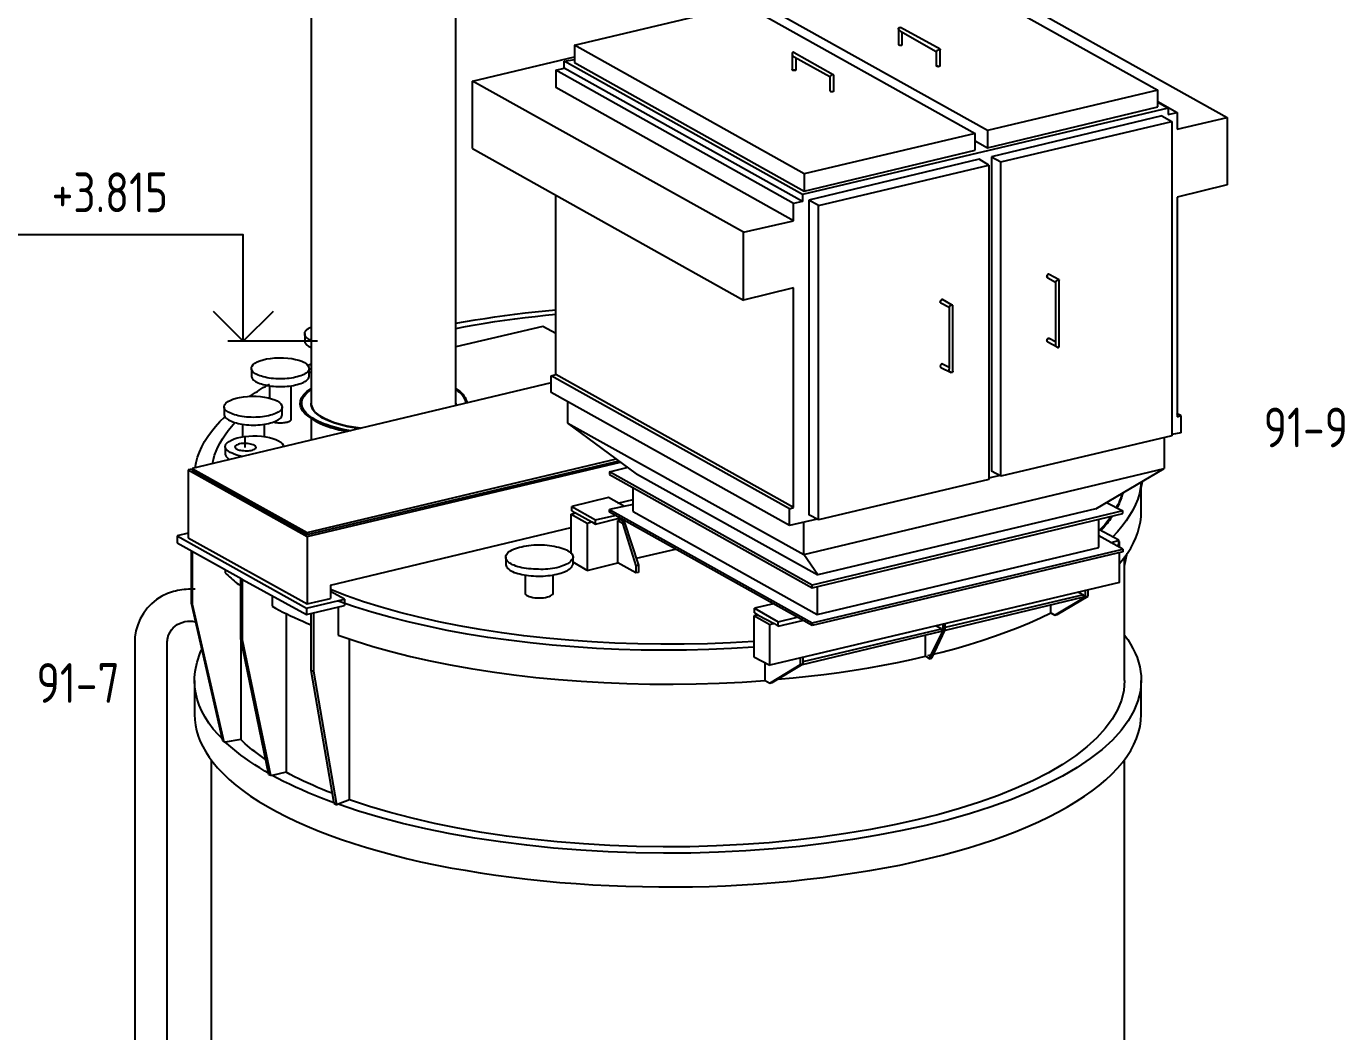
# Model space of a CAD drawing. Header units: metres. Extents: x 20 to 415, y 5 to 292.
# Drawn here: x 248.29 to 286.82, y 145.71 to 175.1 of the extents above; entities that cross this region are included whole.
import ezdxf

# ---------------------------------------------------------------- set-up
doc = ezdxf.new("R2010")
doc.units = ezdxf.units.M
for name, color, linetype in [('ВОЗДУХОВОДЫ', 7, 'Continuous'), ('ОБОЗНАЧЕНИЯ', 7, 'Continuous'), ('ОБОРУДОВАНИЕ', 8, 'Continuous')]:
    doc.layers.add(name, color=color, linetype=linetype)
doc.styles.add('GOST', font='isocpeur.ttf')

msp = doc.modelspace()

# ---------------------------------------------------------------- linework, layer by layer
at = {"layer": 'ВОЗДУХОВОДЫ'}
for points in [[(256.613, 184.006), (256.613, 164.085)], [(260.845, 164.085), (260.845, 178.146)], [(256.688, 163.598), (256.551, 163.684), (256.443, 163.774), (256.364, 163.867), (256.314, 163.961), (256.293, 164.057), (256.3, 164.152), (256.336, 164.247), (256.4, 164.339), (256.492, 164.429), (256.613, 164.515)], [(260.845, 164.515), (260.904, 164.476), (260.957, 164.435), (261.004, 164.393), (261.046, 164.35), (261.081, 164.307), (261.11, 164.263), (261.133, 164.219), (261.15, 164.174), (261.16, 164.13), (261.163, 164.085)], [(256.95, 163.654), (256.886, 163.694), (256.829, 163.735), (256.778, 163.777), (256.735, 163.819), (256.697, 163.863), (256.667, 163.906), (256.644, 163.951), (256.627, 163.995), (256.617, 164.04), (256.613, 164.085)], [(256.613, 164.085), (256.617, 164.035), (256.629, 163.986), (256.649, 163.938), (256.676, 163.892), (256.711, 163.846), (256.755, 163.802), (256.806, 163.758), (256.865, 163.716), (256.932, 163.675), (257.006, 163.635), (257.088, 163.597), (257.175, 163.56), (257.267, 163.524), (257.365, 163.491), (257.468, 163.46), (257.575, 163.432), (257.688, 163.407), (257.806, 163.386), (257.928, 163.368), (258.055, 163.355)], [(258.055, 163.355), (257.928, 163.368), (257.806, 163.386), (257.688, 163.407), (257.575, 163.432), (257.468, 163.46), (257.365, 163.491), (257.267, 163.524), (257.175, 163.56), (257.088, 163.597), (257.006, 163.635), (256.932, 163.675), (256.865, 163.716), (256.806, 163.758), (256.755, 163.802), (256.711, 163.846), (256.676, 163.892), (256.649, 163.938), (256.629, 163.986), (256.617, 164.035), (256.613, 164.085)], [(260.845, 164.085), (260.845, 164.079), (260.845, 164.072), (260.845, 164.064), (260.845, 164.056), (260.845, 164.047), (260.845, 164.039), (260.845, 164.031), (260.845, 164.023), (260.845, 164.016), (260.845, 164.01)], [(260.845, 164.01), (260.845, 164.016), (260.845, 164.023), (260.845, 164.031), (260.845, 164.039), (260.845, 164.047), (260.845, 164.056), (260.845, 164.064), (260.845, 164.072), (260.845, 164.079), (260.845, 164.085)], [(260.845, 164.085), (260.845, 164.079), (260.845, 164.072), (260.845, 164.064), (260.845, 164.056), (260.845, 164.047), (260.845, 164.039), (260.845, 164.031), (260.845, 164.023), (260.845, 164.016), (260.845, 164.01)], [(257.718, 163.28), (257.596, 163.298), (257.476, 163.32), (257.36, 163.345), (257.248, 163.373), (257.14, 163.404), (257.037, 163.438), (256.94, 163.474), (256.849, 163.513), (256.765, 163.554), (256.688, 163.598)], [(258.055, 163.355), (257.922, 163.373), (257.793, 163.393), (257.668, 163.416), (257.547, 163.441), (257.432, 163.469), (257.323, 163.5), (257.219, 163.534), (257.123, 163.571), (257.033, 163.611), (256.95, 163.654)]]:
    msp.add_lwpolyline(points, dxfattribs=at)
at = {"layer": 'ОБОЗНАЧЕНИЯ'}
for points in [[(254.629, 165.901), (254.629, 169.009), (247.701, 169.009)], [(253.749, 166.781), (254.629, 165.901), (255.509, 166.781)], [(256.8, 165.901), (254.179, 165.901)], [(254.685, 162.793), (254.685, 163.092)], [(254.385, 162.812), (254.389, 162.79), (254.4, 162.771), (254.418, 162.754), (254.442, 162.74), (254.472, 162.727), (254.506, 162.717), (254.546, 162.709), (254.589, 162.704), (254.635, 162.7), (254.685, 162.699), (254.734, 162.696), (254.781, 162.696), (254.824, 162.701), (254.864, 162.708), (254.9, 162.718), (254.931, 162.73), (254.958, 162.744), (254.979, 162.76), (254.994, 162.776), (255.003, 162.793), (254.999, 162.81), (254.988, 162.826), (254.97, 162.842), (254.946, 162.857), (254.916, 162.87), (254.882, 162.882), (254.843, 162.892), (254.799, 162.899), (254.753, 162.904), (254.703, 162.905), (254.654, 162.909), (254.607, 162.908), (254.564, 162.904), (254.524, 162.897), (254.488, 162.886), (254.457, 162.874), (254.43, 162.86), (254.409, 162.845), (254.394, 162.828), (254.385, 162.812), (254.385, 162.812)]]:
    msp.add_lwpolyline(points, dxfattribs=at)
at = {"layer": 'ОБОРУДОВАНИЕ'}
for points in [[(274.644, 177.004), (281.366, 173.241)], [(275.468, 176.873), (283.388, 172.435)], [(264.309, 174.551), (269.289, 175.731)], [(269.289, 175.731), (276.029, 171.967)], [(276.385, 172.061), (269.645, 175.824)], [(273.783, 175.038), (273.783, 175.044), (273.785, 175.049), (273.787, 175.054), (273.79, 175.059), (273.794, 175.064), (273.799, 175.068), (273.804, 175.071), (273.809, 175.073), (273.814, 175.075), (273.82, 175.075)], [(273.783, 175.038), (273.783, 174.57)], [(273.839, 174.963), (273.833, 174.969), (273.826, 174.976), (273.818, 174.984), (273.811, 174.992), (273.804, 175.001), (273.797, 175.009), (273.791, 175.017), (273.787, 175.025), (273.784, 175.032), (273.783, 175.038)], [(273.82, 175.075), (273.821, 175.075), (273.822, 175.075), (273.824, 175.075), (273.827, 175.075), (273.829, 175.075), (273.832, 175.075), (273.835, 175.075), (273.837, 175.075), (273.838, 175.075), (273.839, 175.075)], [(275, 174.439), (273.839, 175.075)], [(273.839, 174.963), (274.887, 174.364)], [(273.783, 174.57), (273.784, 174.569), (273.787, 174.568), (273.791, 174.566), (273.797, 174.563), (273.804, 174.561), (273.811, 174.558), (273.818, 174.555), (273.826, 174.553), (273.833, 174.552), (273.839, 174.551)], [(273.783, 174.57), (273.783, 174.57), (273.785, 174.57), (273.787, 174.57), (273.789, 174.57), (273.792, 174.57), (273.795, 174.57), (273.797, 174.57), (273.799, 174.57), (273.801, 174.57), (273.801, 174.57)], [(273.801, 174.57), (273.807, 174.565), (273.813, 174.561), (273.818, 174.558), (273.824, 174.555), (273.829, 174.554), (273.835, 174.552), (273.841, 174.552), (273.846, 174.551), (273.852, 174.551), (273.857, 174.551), (273.863, 174.552), (273.868, 174.553), (273.874, 174.555), (273.879, 174.558), (273.883, 174.561), (273.887, 174.563), (273.89, 174.566), (273.893, 174.568), (273.894, 174.569), (273.895, 174.57)], [(273.839, 174.551), (273.849, 174.552), (273.859, 174.553), (273.867, 174.555), (273.875, 174.558), (273.881, 174.561), (273.886, 174.563), (273.89, 174.566), (273.893, 174.568), (273.894, 174.569), (273.895, 174.57)], [(273.895, 174.57), (273.895, 174.926)], [(261.331, 173.503), (264.309, 174.214)], [(264.309, 174.551), (264.309, 174.046)], [(271.03, 170.788), (264.309, 174.551)], [(270.693, 174.345), (270.693, 174.345), (270.691, 174.343), (270.689, 174.341), (270.687, 174.338), (270.684, 174.334), (270.681, 174.329), (270.679, 174.324), (270.676, 174.319), (270.675, 174.313), (270.674, 174.308)], [(270.674, 174.308), (270.674, 173.84)], [(270.674, 174.308), (270.675, 174.297), (270.677, 174.285), (270.68, 174.275), (270.683, 174.264), (270.689, 174.254), (270.695, 174.244), (270.702, 174.236), (270.71, 174.227), (270.72, 174.22), (270.731, 174.214)], [(270.731, 174.326), (270.73, 174.332), (270.729, 174.336), (270.726, 174.339), (270.723, 174.341), (270.719, 174.343), (270.715, 174.344), (270.709, 174.345), (270.704, 174.345), (270.699, 174.345), (270.693, 174.345)], [(271.873, 173.69), (270.731, 174.326)], [(270.731, 174.214), (271.779, 173.634)], [(274.887, 174.364), (274.888, 174.37), (274.889, 174.375), (274.892, 174.38), (274.895, 174.385), (274.899, 174.39), (274.903, 174.394), (274.908, 174.397), (274.914, 174.399), (274.919, 174.401), (274.925, 174.401), (274.93, 174.406), (274.936, 174.411), (274.942, 174.414), (274.947, 174.417), (274.953, 174.42), (274.958, 174.423), (274.964, 174.426), (274.97, 174.43), (274.975, 174.434), (274.981, 174.439)], [(274.887, 174.364), (274.887, 173.952)], [(274.981, 174.439), (275, 174.439)], [(275, 174.439), (275, 174.42)], [(275, 173.952), (275, 174.42)], [(263.766, 173.821), (264.009, 173.877)], [(263.766, 173.821), (263.766, 173.315)], [(270.712, 169.926), (263.766, 173.821)], [(264.009, 174.083), (264.309, 174.139)], [(264.009, 173.877), (264.009, 174.083)], [(270.974, 170.189), (264.009, 174.083)], [(270.974, 169.983), (264.009, 173.877)], [(264.309, 174.046), (271.03, 170.282)], [(270.674, 173.84), (270.675, 173.835), (270.677, 173.83), (270.68, 173.827), (270.683, 173.825), (270.689, 173.823), (270.695, 173.822), (270.702, 173.821), (270.71, 173.821), (270.72, 173.821), (270.731, 173.821)], [(270.787, 173.84), (270.786, 173.835), (270.785, 173.83), (270.782, 173.827), (270.778, 173.825), (270.773, 173.823), (270.767, 173.822), (270.759, 173.821), (270.751, 173.821), (270.741, 173.821), (270.731, 173.821), (270.72, 173.821), (270.71, 173.821), (270.702, 173.821), (270.695, 173.822), (270.689, 173.823), (270.683, 173.825), (270.68, 173.827), (270.677, 173.83), (270.675, 173.835), (270.674, 173.84)], [(270.731, 173.821), (270.741, 173.821), (270.751, 173.821), (270.759, 173.821), (270.767, 173.822), (270.773, 173.823), (270.778, 173.825), (270.782, 173.827), (270.785, 173.83), (270.786, 173.835), (270.787, 173.84)], [(270.787, 173.84), (270.787, 174.177)], [(274.887, 173.952), (274.888, 173.951), (274.889, 173.95), (274.892, 173.948), (274.896, 173.945), (274.901, 173.943), (274.907, 173.94), (274.915, 173.937), (274.923, 173.935), (274.933, 173.934), (274.943, 173.933)], [(274.906, 173.952), (274.901, 173.952), (274.897, 173.952), (274.894, 173.952), (274.891, 173.952), (274.89, 173.952), (274.889, 173.952), (274.888, 173.952), (274.887, 173.952), (274.887, 173.952), (274.887, 173.952)], [(275, 173.952), (274.999, 173.951), (274.998, 173.95), (274.995, 173.948), (274.992, 173.945), (274.988, 173.943), (274.983, 173.94), (274.979, 173.937), (274.973, 173.935), (274.968, 173.934), (274.962, 173.933), (274.956, 173.933), (274.949, 173.933), (274.942, 173.934), (274.934, 173.935), (274.927, 173.936), (274.92, 173.937), (274.915, 173.94), (274.91, 173.943), (274.907, 173.947), (274.906, 173.952)], [(274.943, 173.933), (274.954, 173.934), (274.964, 173.935), (274.972, 173.937), (274.979, 173.94), (274.986, 173.943), (274.991, 173.945), (274.995, 173.948), (274.997, 173.95), (274.999, 173.951), (275, 173.952)], [(269.251, 169.084), (261.331, 173.503)], [(261.331, 171.537), (261.331, 173.503)], [(271.854, 173.69), (271.853, 173.689), (271.85, 173.688), (271.846, 173.686), (271.841, 173.683), (271.835, 173.681), (271.83, 173.678), (271.825, 173.675), (271.821, 173.673), (271.818, 173.672), (271.817, 173.671), (271.811, 173.666), (271.806, 173.66), (271.8, 173.655), (271.795, 173.65), (271.791, 173.645), (271.787, 173.642), (271.784, 173.638), (271.781, 173.636), (271.78, 173.634), (271.779, 173.634)], [(271.779, 173.634), (271.779, 173.222)], [(271.873, 173.69), (271.854, 173.69)], [(271.891, 173.69), (271.873, 173.69)], [(271.891, 173.222), (271.891, 173.69)], [(270.712, 169.421), (263.766, 173.315)], [(271.779, 173.222), (271.78, 173.217), (271.781, 173.213), (271.784, 173.21), (271.788, 173.207), (271.793, 173.205), (271.799, 173.204), (271.807, 173.204), (271.815, 173.203), (271.825, 173.203), (271.835, 173.203)], [(271.779, 173.222), (271.78, 173.217), (271.781, 173.213), (271.784, 173.21), (271.788, 173.207), (271.793, 173.205), (271.799, 173.204), (271.807, 173.204), (271.815, 173.203), (271.825, 173.203), (271.835, 173.203), (271.842, 173.203), (271.848, 173.203), (271.856, 173.204), (271.863, 173.204), (271.871, 173.205), (271.877, 173.207), (271.883, 173.21), (271.888, 173.213), (271.89, 173.217), (271.891, 173.222)], [(271.835, 173.203), (271.842, 173.203), (271.848, 173.203), (271.856, 173.204), (271.863, 173.204), (271.871, 173.205), (271.877, 173.207), (271.883, 173.21), (271.888, 173.213), (271.89, 173.217), (271.891, 173.222)], [(281.366, 173.241), (276.385, 172.061)], [(281.366, 172.754), (281.366, 173.241)], [(281.665, 172.716), (270.974, 170.189)], [(276.385, 171.555), (281.366, 172.754)], [(281.366, 172.903), (281.927, 172.585)], [(281.366, 172.885), (281.665, 172.716)], [(281.665, 172.716), (281.665, 172.529)], [(281.478, 172.492), (276.497, 171.293)], [(276.778, 171.143), (281.777, 172.323)], [(281.478, 172.492), (281.777, 172.323)], [(281.665, 172.529), (281.927, 172.585)], [(281.777, 172.323), (281.777, 163.13)], [(281.927, 172.585), (281.927, 172.098)], [(281.927, 172.098), (283.388, 172.435)], [(283.388, 172.435), (283.388, 170.469)], [(276.029, 171.967), (271.03, 170.788)], [(276.029, 171.481), (276.029, 171.967)], [(276.385, 172.061), (276.385, 171.555)], [(261.331, 171.537), (269.251, 167.099)], [(276.029, 171.761), (276.385, 171.555)], [(271.03, 170.282), (276.029, 171.481)], [(276.142, 171.218), (271.161, 170.02)], [(276.423, 171.05), (276.142, 171.218)], [(276.497, 171.293), (276.497, 162.1)], [(276.497, 171.293), (276.778, 171.143)], [(276.778, 161.95), (276.778, 171.143)], [(271.03, 170.788), (271.03, 170.282)], [(271.442, 169.87), (276.423, 171.05)], [(276.423, 171.05), (276.423, 161.857)], [(283.388, 170.469), (281.927, 170.114)], [(263.766, 164.927), (263.766, 170.17)], [(270.974, 169.983), (270.712, 169.926)], [(270.974, 170.189), (270.974, 169.983)], [(271.161, 170.02), (271.161, 160.827)], [(271.442, 169.87), (271.161, 170.02)], [(281.927, 170.114), (281.927, 163.692)], [(270.712, 169.421), (270.712, 169.926)], [(271.442, 160.677), (271.442, 169.87)], [(269.251, 169.084), (270.712, 169.421)], [(269.251, 167.099), (269.251, 169.084)], [(278.183, 167.848), (278.177, 167.853), (278.171, 167.855), (278.166, 167.856), (278.16, 167.855), (278.154, 167.853), (278.149, 167.849), (278.143, 167.845), (278.138, 167.84), (278.132, 167.835), (278.126, 167.829), (278.121, 167.819), (278.118, 167.809), (278.115, 167.8), (278.114, 167.792), (278.115, 167.785), (278.117, 167.778), (278.121, 167.772), (278.127, 167.766), (278.135, 167.76), (278.145, 167.755)], [(278.183, 167.848), (278.182, 167.853), (278.18, 167.857), (278.178, 167.86), (278.175, 167.862), (278.171, 167.862), (278.166, 167.862), (278.162, 167.86), (278.156, 167.857), (278.151, 167.853), (278.145, 167.848), (278.14, 167.843), (278.136, 167.837), (278.133, 167.831), (278.131, 167.826), (278.129, 167.82), (278.128, 167.814), (278.127, 167.809), (278.127, 167.803), (278.126, 167.798), (278.126, 167.792)], [(278.126, 167.792), (278.126, 167.787), (278.127, 167.783), (278.127, 167.779), (278.128, 167.776), (278.129, 167.773), (278.131, 167.77), (278.133, 167.767), (278.136, 167.764), (278.14, 167.76), (278.145, 167.755)], [(278.145, 167.755), (278.37, 167.623)], [(278.482, 167.698), (278.183, 167.848)], [(278.37, 167.642), (278.37, 167.643), (278.372, 167.644), (278.374, 167.646), (278.378, 167.649), (278.382, 167.652), (278.386, 167.654), (278.391, 167.657), (278.396, 167.659), (278.402, 167.661), (278.407, 167.661), (278.408, 167.667), (278.411, 167.672), (278.415, 167.677), (278.42, 167.682), (278.426, 167.687), (278.432, 167.691), (278.437, 167.694), (278.441, 167.696), (278.444, 167.698), (278.445, 167.698)], [(278.37, 167.642), (278.37, 165.807)], [(278.445, 167.698), (278.45, 167.698), (278.454, 167.698), (278.457, 167.698), (278.461, 167.698), (278.463, 167.698), (278.466, 167.698), (278.469, 167.698), (278.473, 167.698), (278.477, 167.698), (278.482, 167.698)], [(278.482, 167.698), (278.482, 167.68)], [(278.482, 165.751), (278.482, 167.68)], [(270.712, 167.455), (269.251, 167.099)], [(270.712, 161.033), (270.712, 167.455)], [(275.074, 167.118), (275.069, 167.118), (275.063, 167.118), (275.058, 167.117), (275.052, 167.116), (275.046, 167.113), (275.041, 167.11), (275.035, 167.105), (275.03, 167.099), (275.024, 167.091), (275.018, 167.081), (275.013, 167.075), (275.009, 167.068), (275.006, 167.06), (275.005, 167.053), (275.004, 167.045), (275.005, 167.039), (275.006, 167.033), (275.009, 167.028), (275.013, 167.025), (275.018, 167.024)], [(275.018, 167.024), (275.013, 167.025), (275.009, 167.028), (275.006, 167.033), (275.005, 167.039), (275.004, 167.045), (275.005, 167.053), (275.006, 167.06), (275.009, 167.068), (275.013, 167.075), (275.018, 167.081), (275.024, 167.091), (275.03, 167.099), (275.035, 167.105), (275.041, 167.11), (275.046, 167.113), (275.052, 167.116), (275.058, 167.117), (275.063, 167.118), (275.069, 167.118), (275.074, 167.118)], [(275.018, 167.024), (275.262, 166.893)], [(275.355, 166.949), (275.074, 167.118)], [(275.337, 166.949), (275.331, 166.949), (275.325, 166.948), (275.32, 166.946), (275.314, 166.943), (275.309, 166.94), (275.303, 166.937), (275.297, 166.935), (275.292, 166.933), (275.286, 166.931), (275.28, 166.931), (275.275, 166.925), (275.271, 166.92), (275.268, 166.914), (275.266, 166.91), (275.264, 166.905), (275.263, 166.901), (275.262, 166.898), (275.262, 166.895), (275.262, 166.894), (275.262, 166.893)], [(275.262, 166.893), (275.262, 165.077)], [(275.355, 166.949), (275.337, 166.949)], [(275.374, 166.949), (275.373, 166.949), (275.372, 166.949), (275.37, 166.949), (275.367, 166.949), (275.365, 166.949), (275.362, 166.949), (275.359, 166.949), (275.357, 166.949), (275.356, 166.949), (275.355, 166.949)], [(275.374, 165.021), (275.374, 166.949)], [(260.845, 166.425), (261.127, 166.475), (261.411, 166.522), (261.697, 166.567), (261.986, 166.609), (262.277, 166.65), (262.57, 166.688), (262.866, 166.724), (263.163, 166.758), (263.463, 166.789), (263.766, 166.818)], [(260.845, 166.275), (261.127, 166.33), (261.411, 166.381), (261.697, 166.429), (261.986, 166.474), (262.277, 166.517), (262.57, 166.556), (262.866, 166.593), (263.163, 166.626), (263.463, 166.658), (263.766, 166.687)], [(256.426, 166.126), (256.426, 166.131), (256.426, 166.137), (256.427, 166.142), (256.427, 166.148), (256.428, 166.154), (256.43, 166.159), (256.432, 166.165), (256.436, 166.171), (256.44, 166.176), (256.445, 166.182)], [(256.426, 166.126), (256.426, 165.901)], [(256.613, 165.92), (256.576, 165.937), (256.543, 165.955), (256.515, 165.975), (256.491, 165.995), (256.471, 166.016), (256.454, 166.037), (256.442, 166.059), (256.433, 166.081), (256.428, 166.103), (256.426, 166.126)], [(256.445, 166.182), (256.451, 166.194), (256.46, 166.206), (256.472, 166.22), (256.485, 166.233), (256.501, 166.247), (256.519, 166.261), (256.539, 166.275), (256.562, 166.289), (256.586, 166.301), (256.613, 166.313)], [(263.391, 166.332), (260.845, 165.732)], [(263.766, 166.126), (263.391, 166.332)], [(256.426, 165.901), (256.428, 165.879), (256.433, 165.858), (256.442, 165.838), (256.454, 165.819), (256.471, 165.8), (256.491, 165.782), (256.515, 165.765), (256.543, 165.748), (256.576, 165.731), (256.613, 165.714)], [(278.183, 165.976), (278.177, 165.98), (278.171, 165.983), (278.166, 165.984), (278.16, 165.983), (278.154, 165.981), (278.149, 165.977), (278.143, 165.973), (278.138, 165.968), (278.132, 165.963), (278.126, 165.957), (278.121, 165.946), (278.118, 165.937), (278.115, 165.928), (278.114, 165.92), (278.115, 165.913), (278.117, 165.906), (278.121, 165.9), (278.127, 165.894), (278.135, 165.888), (278.145, 165.882)], [(278.126, 165.92), (278.126, 165.925), (278.127, 165.931), (278.127, 165.937), (278.128, 165.942), (278.129, 165.948), (278.131, 165.953), (278.133, 165.959), (278.136, 165.965), (278.14, 165.97), (278.145, 165.976), (278.151, 165.976), (278.156, 165.976), (278.162, 165.976), (278.166, 165.976), (278.171, 165.976), (278.175, 165.976), (278.178, 165.976), (278.18, 165.976), (278.182, 165.976), (278.183, 165.976)], [(278.145, 165.882), (278.14, 165.883), (278.136, 165.884), (278.133, 165.887), (278.131, 165.89), (278.129, 165.894), (278.128, 165.899), (278.127, 165.903), (278.127, 165.909), (278.126, 165.914), (278.126, 165.92)], [(278.145, 165.882), (278.426, 165.732)], [(278.37, 165.882), (278.183, 165.976)], [(278.37, 165.807), (278.37, 165.796), (278.372, 165.785), (278.375, 165.775), (278.379, 165.765), (278.384, 165.756), (278.39, 165.748), (278.397, 165.742), (278.406, 165.737), (278.415, 165.734), (278.426, 165.732)], [(278.426, 165.732), (278.427, 165.727), (278.428, 165.723), (278.43, 165.72), (278.433, 165.718), (278.435, 165.716), (278.438, 165.715), (278.441, 165.714), (278.443, 165.714), (278.444, 165.714), (278.445, 165.714)], [(278.445, 165.714), (278.45, 165.714), (278.456, 165.716), (278.461, 165.718), (278.466, 165.722), (278.471, 165.725), (278.474, 165.73), (278.478, 165.735), (278.48, 165.74), (278.482, 165.746), (278.482, 165.751)], [(254.891, 165.171), (254.922, 165.215), (254.972, 165.255), (255.037, 165.293), (255.117, 165.327), (255.209, 165.356), (255.313, 165.38), (255.426, 165.398), (255.547, 165.41), (255.675, 165.416), (255.808, 165.414), (255.934, 165.405), (256.051, 165.39), (256.16, 165.369), (256.258, 165.343), (256.344, 165.311), (256.417, 165.275), (256.477, 165.236), (256.521, 165.192), (256.548, 165.145), (256.557, 165.096)], [(254.872, 165.096), (254.872, 165.107), (254.872, 165.116), (254.872, 165.125), (254.873, 165.133), (254.874, 165.14), (254.876, 165.147), (254.878, 165.153), (254.881, 165.159), (254.886, 165.165), (254.891, 165.171)], [(254.872, 165.096), (254.872, 164.89)], [(256.557, 165.096), (256.554, 165.073), (256.546, 165.051), (256.533, 165.029), (256.515, 165.007), (256.491, 164.986), (256.464, 164.965), (256.432, 164.945), (256.397, 164.926), (256.357, 164.907), (256.314, 164.89), (256.262, 164.874), (256.208, 164.859), (256.152, 164.845), (256.095, 164.833), (256.035, 164.822), (255.974, 164.813), (255.911, 164.806), (255.847, 164.801), (255.781, 164.797), (255.714, 164.796), (255.647, 164.797), (255.58, 164.801), (255.514, 164.806), (255.45, 164.813), (255.387, 164.822), (255.326, 164.833), (255.268, 164.845), (255.214, 164.859), (255.162, 164.874), (255.115, 164.89), (255.068, 164.907), (255.025, 164.926), (254.988, 164.945), (254.957, 164.965), (254.931, 164.986), (254.909, 165.007), (254.893, 165.029), (254.881, 165.051), (254.874, 165.073), (254.872, 165.096)], [(256.52, 165.189), (256.53, 165.195), (256.54, 165.2), (256.549, 165.206), (256.558, 165.211), (256.566, 165.215), (256.575, 165.219), (256.584, 165.222), (256.593, 165.225), (256.603, 165.226), (256.613, 165.227)], [(256.557, 164.89), (256.557, 165.096)], [(256.557, 164.983), (256.563, 164.984), (256.568, 164.986), (256.574, 164.988), (256.579, 164.99), (256.585, 164.993), (256.591, 164.996), (256.596, 164.998), (256.602, 165), (256.608, 165.002), (256.613, 165.002)], [(275.074, 165.227), (275.069, 165.231), (275.063, 165.234), (275.058, 165.235), (275.052, 165.234), (275.046, 165.232), (275.041, 165.228), (275.035, 165.224), (275.03, 165.219), (275.024, 165.214), (275.018, 165.208), (275.013, 165.202), (275.009, 165.195), (275.006, 165.187), (275.005, 165.179), (275.004, 165.171), (275.005, 165.162), (275.006, 165.154), (275.009, 165.147), (275.013, 165.139), (275.018, 165.133)], [(275.074, 165.227), (275.069, 165.231), (275.063, 165.234), (275.058, 165.235), (275.052, 165.234), (275.046, 165.232), (275.041, 165.228), (275.035, 165.224), (275.03, 165.219), (275.024, 165.214), (275.018, 165.208), (275.013, 165.202), (275.009, 165.195), (275.006, 165.187), (275.005, 165.179), (275.004, 165.171), (275.005, 165.162), (275.006, 165.154), (275.009, 165.147), (275.013, 165.139), (275.018, 165.133)], [(275.018, 165.133), (275.318, 164.983)], [(275.262, 165.133), (275.074, 165.227)], [(275.318, 164.983), (275.307, 164.99), (275.298, 164.997), (275.289, 165.005), (275.282, 165.014), (275.276, 165.023), (275.271, 165.033), (275.267, 165.044), (275.264, 165.055), (275.262, 165.066), (275.262, 165.077)], [(275.337, 164.983), (275.336, 164.983), (275.335, 164.983), (275.333, 164.983), (275.33, 164.983), (275.327, 164.983), (275.324, 164.983), (275.322, 164.983), (275.32, 164.983), (275.318, 164.983), (275.318, 164.983)], [(275.374, 165.021), (275.373, 165.015), (275.372, 165.01), (275.37, 165.005), (275.366, 165), (275.362, 164.995), (275.358, 164.991), (275.353, 164.988), (275.348, 164.986), (275.342, 164.984), (275.337, 164.983)], [(263.634, 164.684), (253.131, 162.175)], [(254.816, 164.291), (254.872, 164.325), (254.928, 164.36), (254.985, 164.396), (255.042, 164.432), (255.099, 164.469), (255.157, 164.505), (255.215, 164.541), (255.275, 164.577), (255.335, 164.612), (255.396, 164.646)], [(254.872, 164.89), (254.874, 164.862), (254.881, 164.836), (254.893, 164.811), (254.909, 164.787), (254.931, 164.763), (254.957, 164.742), (254.988, 164.721), (255.025, 164.701), (255.068, 164.683), (255.115, 164.665), (255.162, 164.649), (255.214, 164.634), (255.268, 164.62), (255.326, 164.608), (255.387, 164.597), (255.45, 164.588), (255.514, 164.581), (255.58, 164.576), (255.647, 164.573), (255.714, 164.572), (255.781, 164.573), (255.847, 164.576), (255.911, 164.581), (255.974, 164.588), (256.035, 164.597), (256.095, 164.608), (256.152, 164.62), (256.208, 164.634), (256.262, 164.649), (256.314, 164.665), (256.357, 164.683), (256.397, 164.701), (256.432, 164.721), (256.464, 164.742), (256.491, 164.763), (256.515, 164.787), (256.533, 164.811), (256.546, 164.836), (256.554, 164.862), (256.557, 164.89)], [(255.396, 164.59), (255.396, 164.235)], [(256.033, 163.617), (256.033, 164.59)], [(263.634, 164.89), (263.766, 164.927)], [(263.634, 164.403), (263.634, 164.89)], [(270.6, 160.995), (263.634, 164.89)], [(270.712, 161.033), (263.766, 164.927)], [(254.086, 164.047), (254.122, 164.091), (254.176, 164.132), (254.244, 164.17), (254.325, 164.203), (254.418, 164.232), (254.521, 164.256), (254.633, 164.275), (254.751, 164.287), (254.875, 164.293), (255.003, 164.291), (255.129, 164.282), (255.248, 164.267), (255.359, 164.246), (255.459, 164.219), (255.548, 164.188), (255.624, 164.152), (255.686, 164.112), (255.732, 164.068), (255.761, 164.022), (255.771, 163.972)], [(256.332, 164.085), (256.335, 164.125), (256.344, 164.165), (256.358, 164.206), (256.377, 164.247), (256.403, 164.288), (256.433, 164.329), (256.47, 164.368), (256.512, 164.407), (256.56, 164.443), (256.613, 164.478)], [(257.774, 163.28), (257.598, 163.311), (257.431, 163.347), (257.273, 163.388), (257.125, 163.433), (256.988, 163.483), (256.861, 163.537), (256.747, 163.595), (256.645, 163.655), (256.557, 163.719), (256.482, 163.785), (256.423, 163.854), (256.379, 163.924), (256.351, 163.995), (256.34, 164.067), (256.344, 164.139), (256.365, 164.21), (256.402, 164.28), (256.456, 164.348), (256.526, 164.415), (256.613, 164.478)], [(260.845, 164.478), (260.898, 164.443), (260.946, 164.407), (260.988, 164.368), (261.024, 164.329), (261.055, 164.288), (261.081, 164.247), (261.1, 164.206), (261.114, 164.165), (261.123, 164.125), (261.126, 164.085)], [(260.845, 164.478), (260.898, 164.443), (260.946, 164.407), (260.988, 164.368), (261.024, 164.329), (261.055, 164.288), (261.081, 164.247), (261.1, 164.206), (261.114, 164.165), (261.123, 164.125), (261.126, 164.085)], [(270.6, 160.509), (263.634, 164.403)], [(254.067, 163.972), (254.067, 163.979), (254.069, 163.986), (254.071, 163.993), (254.073, 164.001), (254.076, 164.01), (254.079, 164.018), (254.082, 164.027), (254.084, 164.034), (254.085, 164.041), (254.086, 164.047)], [(255.771, 163.972), (255.768, 163.95), (255.76, 163.928), (255.746, 163.906), (255.728, 163.884), (255.705, 163.863), (255.678, 163.842), (255.646, 163.822), (255.61, 163.802), (255.57, 163.784), (255.527, 163.766), (255.476, 163.75), (255.422, 163.735), (255.366, 163.722), (255.308, 163.709), (255.249, 163.699), (255.188, 163.69), (255.125, 163.682), (255.06, 163.677), (254.995, 163.674), (254.928, 163.673), (254.861, 163.674), (254.794, 163.677), (254.728, 163.683), (254.663, 163.69), (254.6, 163.699), (254.54, 163.709), (254.482, 163.722), (254.427, 163.735), (254.376, 163.75), (254.329, 163.766), (254.281, 163.784), (254.237, 163.802), (254.198, 163.822), (254.164, 163.842), (254.135, 163.863), (254.111, 163.884), (254.092, 163.906), (254.078, 163.928), (254.07, 163.95), (254.067, 163.972)], [(254.067, 163.972), (254.067, 163.766)], [(255.771, 163.766), (255.771, 163.972)], [(257.774, 163.28), (257.647, 163.303), (257.525, 163.329), (257.407, 163.357), (257.295, 163.386), (257.187, 163.418), (257.084, 163.451), (256.986, 163.486), (256.894, 163.522), (256.807, 163.559), (256.726, 163.598), (256.655, 163.643), (256.591, 163.69), (256.533, 163.737), (256.482, 163.786), (256.438, 163.834), (256.401, 163.884), (256.371, 163.934), (256.35, 163.984), (256.337, 164.034), (256.332, 164.085)], [(264.121, 163.504), (264.121, 164.122)], [(282.04, 163.729), (281.909, 163.785)], [(253.224, 162.194), (253.253, 162.35), (253.296, 162.506), (253.351, 162.66), (253.42, 162.813), (253.5, 162.964), (253.594, 163.113), (253.699, 163.261), (253.816, 163.406), (253.945, 163.55), (254.086, 163.692)], [(253.73, 162.325), (253.757, 162.443), (253.793, 162.563), (253.837, 162.683), (253.89, 162.803), (253.952, 162.924), (254.022, 163.045), (254.101, 163.165), (254.188, 163.285), (254.282, 163.405), (254.385, 163.523)], [(254.067, 163.766), (254.07, 163.739), (254.078, 163.713), (254.092, 163.687), (254.111, 163.663), (254.135, 163.64), (254.164, 163.618), (254.198, 163.597), (254.237, 163.578), (254.281, 163.559), (254.329, 163.542), (254.376, 163.525), (254.427, 163.511), (254.482, 163.497), (254.54, 163.485), (254.6, 163.474), (254.663, 163.465), (254.728, 163.458), (254.794, 163.453), (254.861, 163.449), (254.928, 163.448), (254.995, 163.449), (255.06, 163.452), (255.125, 163.458), (255.188, 163.465), (255.249, 163.474), (255.308, 163.485), (255.366, 163.497), (255.422, 163.511), (255.476, 163.525), (255.527, 163.542), (255.57, 163.559), (255.61, 163.578), (255.646, 163.597), (255.678, 163.618), (255.705, 163.64), (255.728, 163.663), (255.746, 163.687), (255.76, 163.713), (255.768, 163.739), (255.771, 163.766)], [(254.61, 163.467), (254.61, 163.092)], [(255.246, 163.111), (255.246, 163.467)], [(255.509, 163.542), (255.538, 163.532), (255.569, 163.524), (255.601, 163.518), (255.635, 163.514), (255.67, 163.511), (255.705, 163.511), (255.741, 163.512), (255.776, 163.514), (255.811, 163.518), (255.846, 163.523), (255.878, 163.529), (255.908, 163.536), (255.936, 163.545), (255.96, 163.553), (255.981, 163.563), (255.999, 163.573), (256.013, 163.584), (256.024, 163.594), (256.031, 163.605), (256.033, 163.617)], [(256.613, 163.635), (256.613, 162.999)], [(256.632, 163.635), (256.704, 163.586), (256.784, 163.539), (256.873, 163.494), (256.969, 163.452), (257.072, 163.413), (257.182, 163.377), (257.298, 163.343), (257.42, 163.312), (257.548, 163.285), (257.68, 163.261)], [(264.121, 163.504), (271.011, 159.666)], [(266.125, 162.025), (264.121, 163.504)], [(281.927, 163.692), (282.04, 163.729)], [(282.04, 163.729), (282.04, 163.223)], [(254.123, 162.886), (254.16, 162.93), (254.213, 162.971), (254.281, 163.009), (254.362, 163.042), (254.455, 163.071), (254.558, 163.095), (254.67, 163.114), (254.789, 163.126), (254.913, 163.132), (255.04, 163.13), (255.167, 163.121), (255.286, 163.106), (255.396, 163.085), (255.497, 163.058), (255.586, 163.027), (255.662, 162.991), (255.724, 162.951), (255.77, 162.908), (255.798, 162.861), (255.808, 162.812)], [(281.777, 163.13), (276.778, 161.95)], [(281.553, 163.074), (281.553, 162.175)], [(282.04, 163.223), (281.777, 163.167)], [(254.104, 162.812), (254.104, 162.818), (254.104, 162.825), (254.105, 162.833), (254.106, 162.841), (254.107, 162.849), (254.108, 162.857), (254.111, 162.866), (254.114, 162.873), (254.118, 162.88), (254.123, 162.886)], [(254.104, 162.812), (254.104, 162.606)], [(254.61, 162.531), (254.523, 162.549), (254.442, 162.571), (254.368, 162.595), (254.302, 162.622), (254.245, 162.65), (254.196, 162.681), (254.157, 162.712), (254.128, 162.745), (254.11, 162.778), (254.104, 162.812)], [(254.104, 162.606), (254.105, 162.589), (254.109, 162.572), (254.115, 162.555), (254.124, 162.538), (254.135, 162.521), (254.149, 162.505), (254.166, 162.488), (254.186, 162.471), (254.209, 162.454), (254.235, 162.437)], [(256.501, 160.303), (265.544, 162.456)], [(256.501, 160.246), (265.619, 162.4)], [(256.501, 160.19), (265.657, 162.362)], [(253.131, 162.156), (253.018, 162.138)], [(253.018, 162.138), (256.501, 160.19)], [(253.018, 162.138), (253.018, 160.153)], [(253.131, 162.175), (256.501, 160.303)], [(253.131, 162.175), (253.131, 162.119)], [(253.131, 162.119), (256.501, 160.246)], [(265.338, 162.081), (265.881, 162.212)], [(271.255, 158.767), (265.338, 162.081)], [(265.338, 162.081), (265.338, 162.006)], [(265.338, 162.006), (271.255, 158.692)], [(266.125, 162.025), (271.423, 159.067)], [(271.011, 159.666), (281.553, 162.175)], [(276.423, 161.857), (271.442, 160.677)], [(276.741, 161.969), (276.423, 161.894)], [(276.778, 161.95), (276.497, 162.1)], [(279.549, 160.995), (281.553, 162.175)], [(266.031, 160.921), (266.031, 161.613)], [(280.879, 161.782), (280.86, 161.614), (280.825, 161.449), (280.776, 161.285), (280.712, 161.123), (280.633, 160.963), (280.54, 160.803), (280.434, 160.645), (280.314, 160.486), (280.182, 160.329), (280.036, 160.172)], [(280.879, 161.613), (280.916, 161.801)], [(280.879, 160.921), (280.879, 161.782)], [(265.301, 161.332), (264.234, 161.07)], [(265.769, 161.07), (265.301, 161.332)], [(266.031, 161.126), (265.338, 160.977)], [(265.582, 161.164), (266.031, 161.276)], [(279.868, 161.183), (280.336, 160.939)], [(280.317, 161.445), (280.305, 161.405), (280.292, 161.364), (280.278, 161.323), (280.263, 161.281), (280.247, 161.239), (280.229, 161.197), (280.211, 161.155), (280.191, 161.114), (280.17, 161.073), (280.149, 161.033)], [(280.336, 161.445), (280.324, 161.405), (280.311, 161.364), (280.297, 161.322), (280.282, 161.28), (280.266, 161.237), (280.248, 161.193), (280.23, 161.148), (280.21, 161.104), (280.189, 161.059), (280.167, 161.014)], [(264.215, 160.846), (264.346, 160.883)], [(264.215, 159.685), (264.215, 160.846)], [(264.215, 160.846), (264.683, 160.583)], [(264.234, 160.939), (264.234, 161.07)], [(264.234, 161.07), (264.926, 160.677)], [(264.234, 160.939), (264.346, 160.883)], [(264.346, 160.883), (264.814, 160.621)], [(264.926, 160.677), (265.488, 160.808)], [(264.926, 160.546), (265.657, 160.733)], [(265.338, 160.977), (271.255, 157.663)], [(265.338, 160.902), (265.338, 160.977)], [(271.255, 157.588), (265.338, 160.902)], [(266.031, 160.921), (271.405, 157.906)], [(270.6, 160.995), (270.712, 161.033)], [(270.6, 160.509), (270.6, 160.995)], [(271.405, 160.696), (270.6, 160.509)], [(271.442, 160.677), (271.161, 160.827)], [(280.336, 160.939), (271.255, 158.767)], [(271.255, 158.692), (280.336, 160.864)], [(279.549, 160.995), (271.423, 159.067)], [(279.643, 159.872), (279.643, 160.696)], [(279.999, 160.771), (279.97, 160.731), (279.94, 160.692), (279.909, 160.653), (279.877, 160.613), (279.844, 160.574), (279.81, 160.535), (279.775, 160.495), (279.738, 160.456), (279.7, 160.417), (279.662, 160.378)], [(280.036, 160.789), (280.008, 160.745), (279.978, 160.702), (279.947, 160.659), (279.915, 160.616), (279.882, 160.574), (279.847, 160.532), (279.812, 160.49), (279.776, 160.447), (279.738, 160.403), (279.699, 160.359)], [(280.242, 159.404), (280.365, 159.551), (280.474, 159.7), (280.57, 159.851), (280.652, 160.003), (280.722, 160.155), (280.779, 160.308), (280.823, 160.462), (280.854, 160.616), (280.873, 160.768), (280.879, 160.921)], [(280.336, 160.864), (280.336, 160.939)], [(257.175, 158.767), (264.215, 160.452)], [(264.683, 160.583), (264.814, 160.621)], [(264.683, 160.583), (264.683, 159.198)], [(264.814, 160.621), (264.926, 160.546)], [(264.926, 160.546), (264.926, 160.677)], [(265.657, 160.677), (265.582, 160.658)], [(265.582, 159.423), (265.582, 160.658)], [(265.582, 160.658), (265.713, 160.583)], [(265.657, 160.677), (265.769, 160.602)], [(265.769, 160.602), (265.713, 160.583)], [(265.713, 160.583), (266.106, 159.329)], [(265.769, 160.602), (266.181, 159.348)], [(271.011, 159.666), (271.011, 160.602)], [(280.223, 160.078), (279.643, 160.396)], [(253.018, 160.284), (252.7, 160.209)], [(252.7, 160.209), (252.7, 160.003)], [(252.7, 160.209), (256.482, 158.093)], [(252.7, 160.003), (254.591, 158.955)], [(253.018, 160.153), (256.501, 158.224)], [(256.501, 160.303), (256.501, 160.246)], [(256.501, 160.19), (256.501, 158.224)], [(262.305, 159.591), (262.308, 159.619), (262.316, 159.647), (262.33, 159.674), (262.35, 159.701), (262.375, 159.727), (262.406, 159.752), (262.443, 159.775), (262.485, 159.797), (262.533, 159.817), (262.586, 159.835), (262.644, 159.856), (262.705, 159.875), (262.769, 159.892), (262.835, 159.906), (262.904, 159.919), (262.976, 159.929), (263.049, 159.937), (263.124, 159.942), (263.201, 159.946), (263.279, 159.947), (263.357, 159.946), (263.434, 159.942), (263.509, 159.937), (263.582, 159.929), (263.653, 159.919), (263.722, 159.906), (263.789, 159.892), (263.853, 159.875), (263.914, 159.856), (263.971, 159.835), (264.025, 159.817), (264.074, 159.797), (264.119, 159.775), (264.158, 159.752), (264.191, 159.727), (264.22, 159.701), (264.242, 159.674), (264.258, 159.647), (264.268, 159.619), (264.271, 159.591)], [(280.336, 159.816), (279.643, 160.209)], [(279.98, 160.003), (280.223, 160.078)], [(280.149, 159.928), (280.223, 159.947)], [(280.223, 159.947), (280.223, 160.078)], [(280.242, 160.041), (280.223, 160.041)], [(280.242, 160.041), (280.223, 160.041)], [(280.242, 159.872), (280.242, 160.041)], [(253.112, 158.243), (253.112, 159.778)], [(253.149, 158.206), (253.149, 159.76)], [(264.234, 159.516), (264.219, 159.489), (264.198, 159.462), (264.172, 159.437), (264.14, 159.413), (264.103, 159.39), (264.061, 159.368), (264.016, 159.347), (263.966, 159.328), (263.914, 159.309), (263.859, 159.292), (263.797, 159.276), (263.733, 159.262), (263.669, 159.251), (263.603, 159.242), (263.536, 159.235), (263.468, 159.231), (263.399, 159.229), (263.329, 159.229), (263.258, 159.231), (263.185, 159.235), (263.113, 159.237), (263.042, 159.24), (262.972, 159.246), (262.904, 159.253), (262.839, 159.263), (262.775, 159.276), (262.714, 159.29), (262.656, 159.307), (262.601, 159.326), (262.549, 159.348), (262.501, 159.366), (262.458, 159.386), (262.422, 159.407), (262.39, 159.431), (262.364, 159.455), (262.342, 159.481), (262.326, 159.508), (262.314, 159.535), (262.307, 159.563), (262.305, 159.591)], [(262.305, 159.591), (262.305, 159.385)], [(264.271, 159.591), (264.271, 159.58), (264.269, 159.571), (264.267, 159.562), (264.263, 159.554), (264.259, 159.547), (264.255, 159.54), (264.25, 159.534), (264.245, 159.528), (264.239, 159.522), (264.234, 159.516)], [(264.271, 159.385), (264.271, 159.591)], [(266.125, 159.554), (267.267, 159.816)], [(271.423, 159.067), (271.011, 159.666)], [(271.255, 157.663), (280.336, 159.816)], [(280.336, 159.741), (271.255, 157.588)], [(271.405, 157.906), (279.643, 159.872)], [(280.242, 158.842), (280.242, 159.722)], [(280.336, 159.816), (280.336, 159.741)], [(280.392, 159.329), (280.467, 159.703)], [(280.392, 155.978), (280.392, 159.591)], [(254.104, 159.217), (254.104, 159.123)], [(262.305, 159.385), (262.307, 159.358), (262.314, 159.331), (262.326, 159.306), (262.342, 159.281), (262.364, 159.257), (262.39, 159.233), (262.422, 159.21), (262.459, 159.187), (262.501, 159.164), (262.549, 159.142), (262.601, 159.125), (262.656, 159.11), (262.714, 159.096), (262.775, 159.083), (262.839, 159.072), (262.904, 159.061), (262.972, 159.051), (263.042, 159.043), (263.113, 159.036), (263.185, 159.029), (263.258, 159.03), (263.329, 159.032), (263.399, 159.035), (263.468, 159.04), (263.536, 159.046), (263.603, 159.054), (263.669, 159.064), (263.733, 159.075), (263.797, 159.089), (263.859, 159.104), (263.914, 159.122), (263.966, 159.14), (264.016, 159.16), (264.061, 159.18), (264.103, 159.2), (264.14, 159.222), (264.172, 159.243), (264.198, 159.266), (264.219, 159.288), (264.234, 159.31)], [(264.234, 159.31), (264.239, 159.321), (264.245, 159.331), (264.25, 159.34), (264.255, 159.348), (264.259, 159.355), (264.263, 159.362), (264.267, 159.368), (264.269, 159.374), (264.271, 159.38), (264.271, 159.385)], [(264.683, 159.198), (264.271, 159.441)], [(264.683, 159.198), (265.582, 159.423)], [(266.106, 159.123), (265.582, 159.423)], [(266.181, 159.348), (266.106, 159.329)], [(266.106, 159.329), (266.106, 159.123)], [(266.181, 159.348), (266.181, 159.142)], [(254.104, 159.123), (254.144, 159.084), (254.185, 159.045), (254.227, 159.006), (254.271, 158.967), (254.315, 158.929), (254.36, 158.891), (254.407, 158.854), (254.455, 158.818), (254.504, 158.783), (254.554, 158.749)], [(254.554, 157.195), (254.554, 158.973)], [(254.61, 158.936), (254.591, 158.955)], [(254.591, 158.955), (254.61, 158.936)], [(254.61, 157.157), (254.61, 158.936)], [(254.61, 158.936), (256.482, 157.906)], [(257.175, 158.767), (257.175, 158.374)], [(262.867, 159.067), (262.867, 158.543)], [(263.691, 158.543), (263.691, 159.067)], [(266.181, 159.142), (266.106, 159.123)], [(280.242, 158.842), (270.019, 156.427)], [(271.255, 158.692), (271.255, 158.767)], [(253.224, 158.655), (253.157, 158.654), (253.091, 158.653), (253.027, 158.65), (252.962, 158.645), (252.899, 158.639), (252.836, 158.631), (252.774, 158.621), (252.711, 158.609), (252.649, 158.596), (252.588, 158.58), (252.412, 158.523), (252.246, 158.444), (252.091, 158.344), (251.95, 158.225), (251.822, 158.091), (251.711, 157.943), (251.619, 157.782), (251.545, 157.612), (251.493, 157.434), (251.464, 157.251), (251.464, 157.234), (251.464, 157.217), (251.464, 157.201), (251.464, 157.185), (251.464, 157.169), (251.464, 157.154), (251.464, 157.139), (251.464, 157.125), (251.464, 157.113), (251.464, 157.101)], [(254.554, 158.749), (254.554, 154.255)], [(255.471, 158.468), (255.471, 158.149)], [(269.551, 157.12), (268.876, 157.081), (268.198, 157.055), (267.519, 157.04), (266.84, 157.039), (266.162, 157.049), (265.487, 157.072), (264.814, 157.108), (264.147, 157.156), (263.485, 157.216), (262.829, 157.288), (262.185, 157.373), (261.555, 157.47), (260.94, 157.578), (260.343, 157.698), (259.763, 157.829), (259.203, 157.97), (258.663, 158.122), (258.144, 158.284), (257.648, 158.456), (257.175, 158.636)], [(257.587, 158.355), (257.175, 158.58)], [(262.867, 158.543), (262.872, 158.52), (262.888, 158.498), (262.913, 158.477), (262.947, 158.458), (262.989, 158.44), (263.037, 158.424), (263.091, 158.411), (263.15, 158.401), (263.213, 158.395), (263.279, 158.393), (263.345, 158.395), (263.408, 158.401), (263.467, 158.411), (263.521, 158.424), (263.569, 158.44), (263.61, 158.458), (263.644, 158.477), (263.669, 158.498), (263.685, 158.52), (263.691, 158.543)], [(271.405, 158.73), (271.405, 157.906)], [(279.194, 158.486), (275.149, 157.532)], [(279.194, 158.412), (275.149, 157.438)], [(278.351, 157.887), (279.25, 158.43)], [(278.426, 157.906), (279.325, 158.449)], [(279.044, 158.561), (279.194, 158.486)], [(279.194, 158.486), (279.194, 158.412)], [(279.25, 158.43), (279.25, 158.618)], [(279.25, 158.43), (279.325, 158.449)], [(279.325, 158.449), (279.325, 158.636)], [(254.029, 154.218), (253.112, 158.243)], [(253.149, 158.206), (253.112, 158.243)], [(254.067, 154.18), (253.149, 158.206)], [(255.471, 158.149), (255.574, 158.093), (255.68, 158.037), (255.789, 157.981), (255.9, 157.926), (256.014, 157.871), (256.13, 157.817), (256.249, 157.763), (256.369, 157.71), (256.49, 157.658), (256.613, 157.606)], [(256.482, 158.093), (257.587, 158.355)], [(256.482, 157.906), (257.587, 158.168)], [(256.482, 158.093), (256.482, 157.906)], [(256.501, 158.224), (257.175, 158.374)], [(269.551, 156.951), (268.897, 156.912), (268.241, 156.884), (267.582, 156.867), (266.922, 156.863), (266.263, 156.869), (265.605, 156.888), (264.951, 156.918), (264.3, 156.961), (263.655, 157.015), (263.017, 157.082), (262.392, 157.156), (261.778, 157.241), (261.176, 157.338), (260.586, 157.446), (260.011, 157.564), (259.452, 157.693), (258.91, 157.831), (258.386, 157.979), (257.882, 158.135), (257.4, 158.299)], [(257.4, 158.112), (257.4, 157.307)], [(257.587, 158.355), (257.587, 158.168)], [(270.131, 158.224), (269.57, 158.093)], [(269.57, 158.093), (270.263, 157.7)], [(269.57, 157.962), (269.57, 158.093)], [(278.239, 157.962), (278.239, 158.187)], [(252.4, 157.101), (252.405, 157.123), (252.41, 157.146), (252.414, 157.168), (252.417, 157.191), (252.422, 157.213), (252.426, 157.236), (252.432, 157.258), (252.438, 157.281), (252.446, 157.303), (252.457, 157.326), (252.489, 157.396), (252.53, 157.46), (252.579, 157.518), (252.635, 157.569), (252.698, 157.614), (252.767, 157.65), (252.841, 157.68), (252.921, 157.701), (253.005, 157.714), (253.093, 157.719), (253.099, 157.719), (253.104, 157.719), (253.11, 157.719), (253.116, 157.719), (253.121, 157.719), (253.127, 157.719), (253.133, 157.719), (253.138, 157.719), (253.144, 157.719), (253.149, 157.719)], [(253.149, 157.719), (253.224, 157.7)], [(255.883, 157.943), (255.883, 153.3)], [(256.613, 156.277), (256.613, 157.925)], [(256.688, 156.24), (256.688, 157.943)], [(269.682, 157.887), (269.551, 157.869)], [(269.551, 157.869), (269.551, 156.67)], [(270.019, 157.606), (269.551, 157.869)], [(269.57, 157.962), (269.682, 157.887)], [(269.682, 157.887), (270.15, 157.644)], [(270.15, 157.644), (270.019, 157.606)], [(270.15, 157.644), (270.263, 157.569)], [(270.263, 157.7), (270.824, 157.831)], [(270.263, 157.569), (270.974, 157.738)], [(270.263, 157.569), (270.263, 157.7)], [(271.255, 157.663), (271.255, 157.588)], [(274.644, 156.708), (275.054, 156.811), (275.455, 156.919), (275.844, 157.032), (276.222, 157.149), (276.589, 157.272), (276.944, 157.399), (277.286, 157.532), (277.617, 157.67), (277.934, 157.813), (278.239, 157.962)], [(275.093, 157.438), (275.093, 157.625)], [(275.149, 157.457), (275.149, 157.644)], [(278.239, 157.962), (278.351, 157.887)], [(278.351, 157.887), (278.426, 157.906)], [(257.4, 157.307), (257.899, 157.137), (258.418, 156.977), (258.957, 156.826), (259.514, 156.686), (260.089, 156.556), (260.68, 156.436), (261.285, 156.327), (261.906, 156.23), (262.539, 156.145), (263.185, 156.071), (263.84, 156.009), (264.502, 155.959), (265.17, 155.92), (265.841, 155.893), (266.515, 155.877), (267.192, 155.873), (267.868, 155.881), (268.544, 155.901), (269.218, 155.933), (269.888, 155.978)], [(270.019, 156.427), (270.019, 157.606)], [(270.974, 156.446), (275.037, 157.419)], [(270.993, 156.539), (275.037, 157.494)], [(274.569, 156.689), (274.569, 157.307)], [(274.681, 156.614), (275.093, 157.438)], [(274.756, 156.633), (275.149, 157.457)], [(275.037, 157.494), (274.887, 157.569)], [(275.037, 157.494), (275.037, 157.419)], [(275.093, 157.438), (275.149, 157.457)], [(280.392, 157.307), (280.483, 157.177), (280.565, 157.046), (280.637, 156.915), (280.701, 156.782), (280.755, 156.649), (280.799, 156.516), (280.834, 156.382), (280.859, 156.247), (280.874, 156.112), (280.879, 155.978)], [(251.464, 157.101), (251.464, 134.352)], [(252.4, 136.917), (252.4, 157.101)], [(253.206, 155.978), (253.208, 156.067), (253.214, 156.157), (253.225, 156.247), (253.24, 156.337), (253.259, 156.427), (253.282, 156.517), (253.309, 156.607), (253.34, 156.697), (253.374, 156.786), (253.411, 156.876)], [(255.377, 153.225), (254.554, 157.195)], [(254.61, 157.157), (254.554, 157.195)], [(255.434, 153.206), (254.61, 157.157)], [(257.737, 152.495), (257.737, 157.176)], [(269.551, 156.67), (270.019, 156.427)], [(269.888, 155.978), (269.888, 156.502)], [(270.094, 155.921), (270.993, 156.464)], [(270.244, 156.015), (270.702, 156.057), (271.156, 156.105), (271.604, 156.158), (272.047, 156.217), (272.484, 156.282), (272.914, 156.352), (273.339, 156.428), (273.756, 156.509), (274.166, 156.596), (274.569, 156.689)], [(270.918, 156.446), (270.918, 156.633)], [(270.918, 156.446), (270.993, 156.464)], [(270.993, 156.464), (270.993, 156.652)], [(274.569, 156.689), (274.681, 156.614)], [(274.681, 156.614), (274.756, 156.633)], [(257.287, 152.383), (256.613, 156.277)], [(256.613, 156.277), (256.688, 156.24)], [(257.362, 152.345), (256.688, 156.24)], [(270.019, 155.903), (270.918, 156.446)], [(254.067, 154.218), (253.902, 154.387), (253.754, 154.559), (253.625, 154.732), (253.513, 154.907), (253.419, 155.083), (253.342, 155.261), (253.282, 155.439), (253.239, 155.618), (253.214, 155.798), (253.206, 155.978)], [(253.206, 155.978), (253.206, 154.985)], [(280.879, 155.978), (280.855, 155.681), (280.783, 155.386), (280.664, 155.093), (280.499, 154.804), (280.289, 154.52), (280.034, 154.24), (279.734, 153.966), (279.39, 153.699), (279.004, 153.439), (278.576, 153.188), (278.107, 152.946), (277.603, 152.715), (277.063, 152.495), (276.49, 152.287), (275.884, 152.092), (275.249, 151.911), (274.584, 151.744), (273.893, 151.592), (273.176, 151.455), (272.434, 151.334), (271.674, 151.225), (270.901, 151.132), (270.116, 151.057), (269.322, 150.998), (268.521, 150.957), (267.716, 150.934), (266.909, 150.928), (266.101, 150.939), (265.296, 150.969), (264.496, 151.016), (263.699, 151.08), (262.917, 151.162), (262.15, 151.259), (261.402, 151.372), (260.674, 151.5), (259.967, 151.644), (259.285, 151.803), (258.628, 151.976), (257.999, 152.163), (257.4, 152.364)], [(280.392, 155.978), (280.369, 155.692), (280.3, 155.408), (280.187, 155.126), (280.028, 154.848), (279.826, 154.573), (279.579, 154.303), (279.289, 154.038), (278.956, 153.779), (278.581, 153.527), (278.164, 153.281), (277.713, 153.051), (277.227, 152.83), (276.707, 152.621), (276.154, 152.423), (275.571, 152.238), (274.958, 152.064), (274.318, 151.903), (273.652, 151.756), (272.961, 151.622), (272.247, 151.503), (271.511, 151.398), (270.762, 151.31), (270.004, 151.238), (269.238, 151.182), (268.465, 151.142), (267.688, 151.12), (266.908, 151.114), (266.127, 151.126), (265.348, 151.156), (264.571, 151.203), (263.807, 151.262), (263.056, 151.338), (262.321, 151.429), (261.601, 151.537), (260.901, 151.66), (260.22, 151.798), (259.562, 151.951), (258.927, 152.118), (258.318, 152.3), (257.737, 152.495)], [(269.888, 155.978), (270.019, 155.903)], [(270.019, 155.903), (270.094, 155.921)], [(280.879, 154.985), (280.879, 155.978)], [(253.206, 154.985), (253.212, 154.828), (253.232, 154.671), (253.266, 154.514), (253.313, 154.357), (253.374, 154.201), (253.448, 154.046), (253.536, 153.891), (253.637, 153.737), (253.752, 153.583), (253.88, 153.431)], [(253.88, 153.431), (254.04, 153.259), (254.216, 153.09), (254.409, 152.924), (254.617, 152.762), (254.842, 152.603), (255.081, 152.447), (255.335, 152.295), (255.603, 152.146), (255.886, 152), (256.183, 151.858), (256.493, 151.72), (256.816, 151.587), (257.151, 151.457), (257.499, 151.333), (257.858, 151.212), (258.229, 151.097), (258.61, 150.986), (259.002, 150.879), (259.404, 150.777), (259.815, 150.679), (260.24, 150.591), (260.673, 150.508), (261.113, 150.431), (261.559, 150.358), (262.013, 150.29), (262.472, 150.229), (262.937, 150.173), (263.408, 150.123), (263.884, 150.079), (264.365, 150.042), (264.844, 150.011), (265.326, 149.986), (265.81, 149.967), (266.295, 149.954), (266.782, 149.946), (267.27, 149.945), (267.757, 149.95), (268.244, 149.962), (268.73, 149.98), (269.214, 150.005), (269.695, 150.036), (270.173, 150.074), (270.647, 150.118), (271.116, 150.169), (271.58, 150.225), (272.04, 150.287), (272.494, 150.354), (272.942, 150.426), (273.384, 150.503), (273.82, 150.585), (274.242, 150.677), (274.655, 150.774), (275.058, 150.875), (275.451, 150.981), (275.833, 151.091), (276.203, 151.205), (276.562, 151.324), (276.909, 151.448), (277.243, 151.576), (277.565, 151.709), (277.878, 151.85), (278.176, 151.994), (278.459, 152.141), (278.727, 152.29), (278.981, 152.441), (279.219, 152.596), (279.442, 152.753), (279.649, 152.913), (279.841, 153.077), (280.017, 153.244), (280.183, 153.414), (280.33, 153.585), (280.46, 153.758), (280.571, 153.932), (280.666, 154.108), (280.743, 154.283), (280.803, 154.459), (280.845, 154.635), (280.87, 154.811), (280.879, 154.985)], [(254.067, 154.18), (254.029, 154.218)], [(254.104, 154.18), (254.067, 154.18)], [(254.554, 154.255), (254.104, 154.18)], [(255.415, 153.244), (255.26, 153.334), (255.11, 153.426), (254.964, 153.518), (254.824, 153.611), (254.689, 153.705), (254.56, 153.799), (254.437, 153.894), (254.32, 153.989), (254.209, 154.085), (254.104, 154.18)], [(255.284, 153.675), (255.201, 153.731), (255.12, 153.787), (255.041, 153.844), (254.965, 153.901), (254.891, 153.958), (254.819, 154.016), (254.749, 154.074), (254.682, 154.133), (254.617, 154.194), (254.554, 154.255)], [(253.692, 153.656), (253.692, 132.667)], [(280.392, 131.862), (280.392, 153.656)], [(255.434, 153.206), (255.377, 153.225)], [(255.471, 153.206), (255.434, 153.206)], [(255.883, 153.3), (255.471, 153.206)], [(257.325, 152.383), (257.119, 152.461), (256.918, 152.54), (256.721, 152.62), (256.529, 152.7), (256.342, 152.781), (256.159, 152.863), (255.98, 152.946), (255.806, 153.031), (255.636, 153.118), (255.471, 153.206)], [(257.231, 152.682), (257.086, 152.739), (256.942, 152.797), (256.799, 152.856), (256.659, 152.916), (256.522, 152.977), (256.387, 153.039), (256.256, 153.103), (256.128, 153.168), (256.003, 153.233), (255.883, 153.3)], [(257.287, 152.383), (257.362, 152.345)], [(257.4, 152.364), (257.362, 152.345)], [(257.737, 152.495), (257.4, 152.364)]]:
    msp.add_lwpolyline(points, dxfattribs=at)

# ---------------------------------------------------------------- texts
at = {"layer": 'ОБОЗНАЧЕНИЯ', "style": 'GOST', "width": 0.8}
for s, p in [('+3.815', (249.029, 169.671)), ('91-9', (284.457, 162.796)), ('91-7', (248.585, 155.327))]:
    msp.add_text(s, height=1.1615, dxfattribs=at).set_placement(p)

doc.saveas('drawing.dxf')
